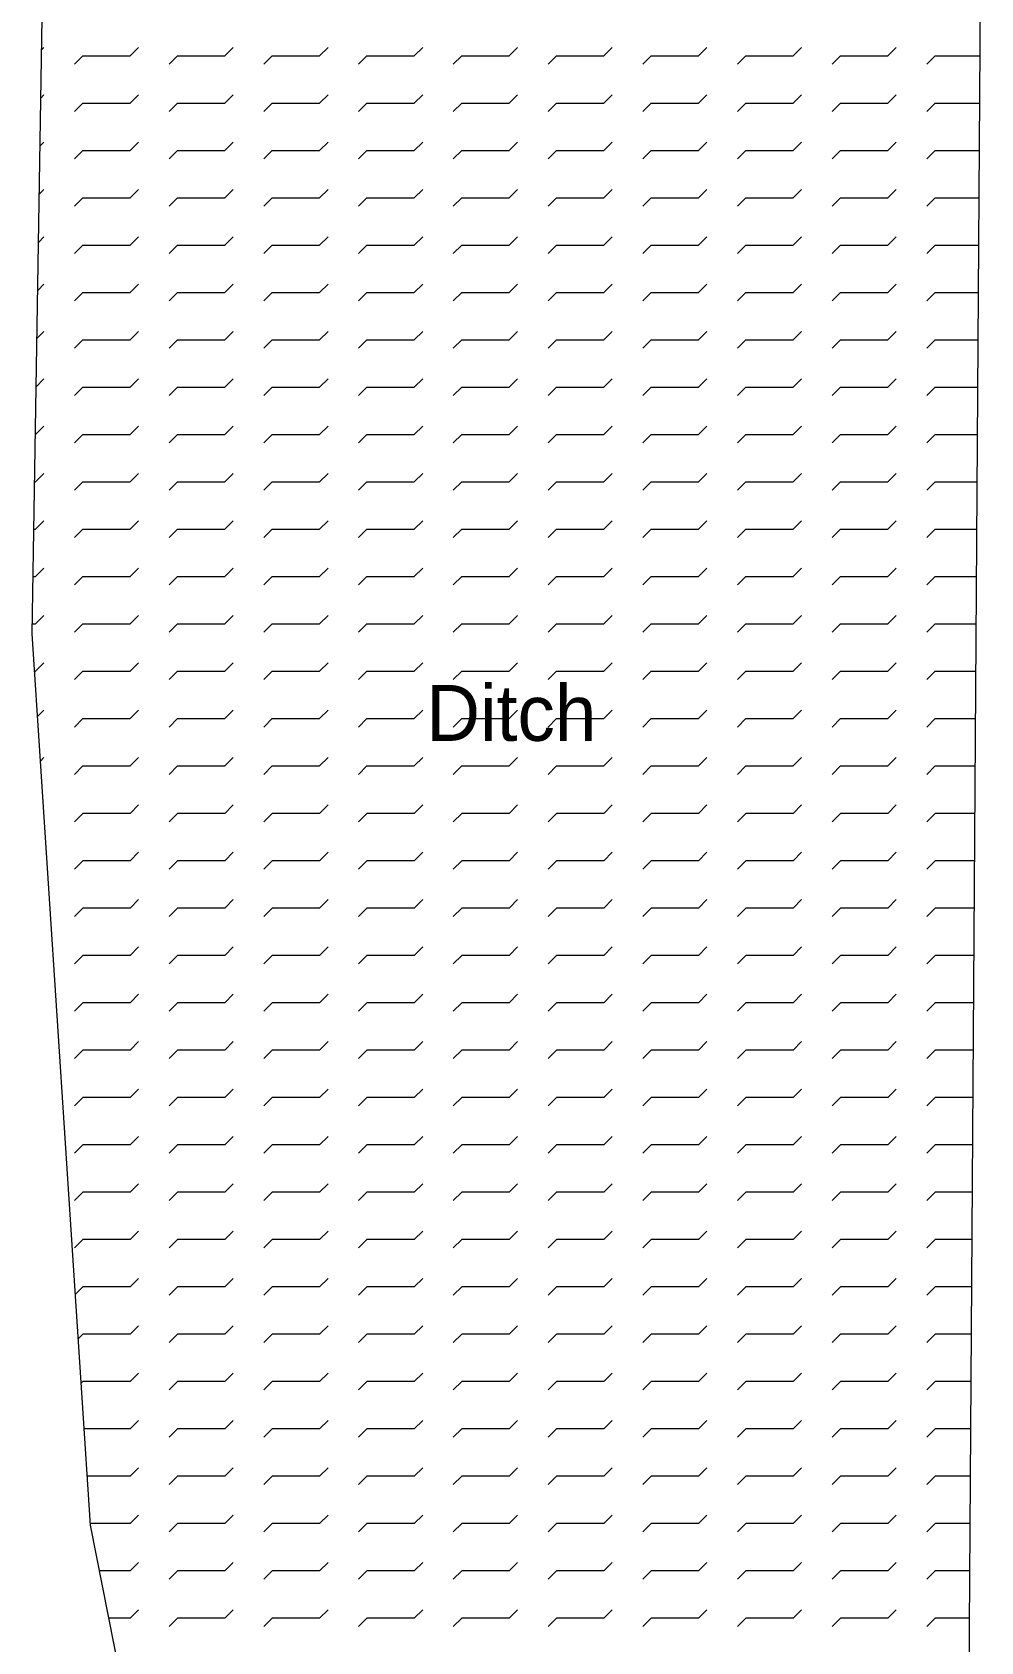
# Model space of a CAD drawing. Header units: millimetres. Extents: x 234136 to 237571, y 2625383 to 2628766.
# Drawn here: x 237041.6 to 237067.04, y 2628625.04 to 2628668.22 of the extents above; entities that cross this region are included whole.
import ezdxf

# ---------------------------------------------------------------- set-up
doc = ezdxf.new("R2010")
doc.units = ezdxf.units.MM
doc.layers.add('Pond', color=140, linetype='Continuous', lineweight=13)

msp = doc.modelspace()

# ---------------------------------------------------------------- linework, layer by layer
at = {"layer": 'Pond'}
for p, q in [((237041.6, 2628652.084), (237042.34, 2628698.481)), ((237067.045, 2628672.227), (237066.72, 2628623.917)), ((237041.85, 2628667.746), (237041.915, 2628667.811)), ((237042.736, 2628667.362), (237042.96, 2628667.586)), ((237042.96, 2628667.59), (237044.23, 2628667.59)), ((237044.23, 2628667.586), (237044.455, 2628667.811)), ((237045.276, 2628667.362), (237045.5, 2628667.586)), ((237045.5, 2628667.59), (237046.77, 2628667.59)), ((237046.77, 2628667.586), (237046.995, 2628667.811)), ((237047.816, 2628667.362), (237048.04, 2628667.586)), ((237048.04, 2628667.59), (237049.31, 2628667.59)), ((237049.31, 2628667.586), (237049.535, 2628667.811)), ((237050.356, 2628667.362), (237050.58, 2628667.586)), ((237050.58, 2628667.59), (237051.85, 2628667.59)), ((237051.85, 2628667.586), (237052.075, 2628667.811)), ((237052.896, 2628667.362), (237053.12, 2628667.586)), ((237053.12, 2628667.59), (237054.39, 2628667.59)), ((237054.39, 2628667.586), (237054.615, 2628667.811)), ((237055.436, 2628667.362), (237055.66, 2628667.586)), ((237055.66, 2628667.59), (237056.93, 2628667.59)), ((237056.93, 2628667.586), (237057.155, 2628667.811)), ((237057.976, 2628667.362), (237058.2, 2628667.586)), ((237058.2, 2628667.59), (237059.47, 2628667.59)), ((237059.47, 2628667.586), (237059.695, 2628667.811)), ((237060.516, 2628667.362), (237060.74, 2628667.586)), ((237060.74, 2628667.59), (237062.01, 2628667.59)), ((237062.01, 2628667.586), (237062.235, 2628667.811)), ((237063.056, 2628667.362), (237063.28, 2628667.586)), ((237063.28, 2628667.59), (237064.55, 2628667.59)), ((237064.55, 2628667.586), (237064.775, 2628667.811)), ((237065.596, 2628667.362), (237065.82, 2628667.586)), ((237065.82, 2628667.59), (237067.014, 2628667.59)), ((237041.829, 2628666.455), (237041.915, 2628666.541)), ((237042.736, 2628666.092), (237042.96, 2628666.316)), ((237042.96, 2628666.32), (237044.23, 2628666.32)), ((237044.23, 2628666.316), (237044.455, 2628666.541)), ((237045.276, 2628666.092), (237045.5, 2628666.316)), ((237045.5, 2628666.32), (237046.77, 2628666.32)), ((237046.77, 2628666.316), (237046.995, 2628666.541)), ((237047.816, 2628666.092), (237048.04, 2628666.316)), ((237048.04, 2628666.32), (237049.31, 2628666.32)), ((237049.31, 2628666.316), (237049.535, 2628666.541)), ((237050.356, 2628666.092), (237050.58, 2628666.316)), ((237050.58, 2628666.32), (237051.85, 2628666.32)), ((237051.85, 2628666.316), (237052.075, 2628666.541)), ((237052.896, 2628666.092), (237053.12, 2628666.316)), ((237053.12, 2628666.32), (237054.39, 2628666.32)), ((237054.39, 2628666.316), (237054.615, 2628666.541)), ((237055.436, 2628666.092), (237055.66, 2628666.316)), ((237055.66, 2628666.32), (237056.93, 2628666.32)), ((237056.93, 2628666.316), (237057.155, 2628666.541)), ((237057.976, 2628666.092), (237058.2, 2628666.316)), ((237058.2, 2628666.32), (237059.47, 2628666.32)), ((237059.47, 2628666.316), (237059.695, 2628666.541)), ((237060.516, 2628666.092), (237060.74, 2628666.316)), ((237060.74, 2628666.32), (237062.01, 2628666.32)), ((237062.01, 2628666.316), (237062.235, 2628666.541)), ((237063.056, 2628666.092), (237063.28, 2628666.316)), ((237063.28, 2628666.32), (237064.55, 2628666.32)), ((237064.55, 2628666.316), (237064.775, 2628666.541)), ((237065.596, 2628666.092), (237065.82, 2628666.316)), ((237065.82, 2628666.32), (237067.005, 2628666.32)), ((237041.808, 2628665.164), (237041.915, 2628665.271)), ((237042.736, 2628664.822), (237042.96, 2628665.046)), ((237042.96, 2628665.05), (237044.23, 2628665.05)), ((237044.23, 2628665.046), (237044.455, 2628665.271)), ((237045.276, 2628664.822), (237045.5, 2628665.046)), ((237045.5, 2628665.05), (237046.77, 2628665.05)), ((237046.77, 2628665.046), (237046.995, 2628665.271)), ((237047.816, 2628664.822), (237048.04, 2628665.046)), ((237048.04, 2628665.05), (237049.31, 2628665.05)), ((237049.31, 2628665.046), (237049.535, 2628665.271)), ((237050.356, 2628664.822), (237050.58, 2628665.046)), ((237050.58, 2628665.05), (237051.85, 2628665.05)), ((237051.85, 2628665.046), (237052.075, 2628665.271)), ((237052.896, 2628664.822), (237053.12, 2628665.046)), ((237053.12, 2628665.05), (237054.39, 2628665.05)), ((237054.39, 2628665.046), (237054.615, 2628665.271)), ((237055.436, 2628664.822), (237055.66, 2628665.046)), ((237055.66, 2628665.05), (237056.93, 2628665.05)), ((237056.93, 2628665.046), (237057.155, 2628665.271)), ((237057.976, 2628664.822), (237058.2, 2628665.046)), ((237058.2, 2628665.05), (237059.47, 2628665.05)), ((237059.47, 2628665.046), (237059.695, 2628665.271)), ((237060.516, 2628664.822), (237060.74, 2628665.046)), ((237060.74, 2628665.05), (237062.01, 2628665.05)), ((237062.01, 2628665.046), (237062.235, 2628665.271)), ((237063.056, 2628664.822), (237063.28, 2628665.046)), ((237063.28, 2628665.05), (237064.55, 2628665.05)), ((237064.55, 2628665.046), (237064.775, 2628665.271)), ((237065.596, 2628664.822), (237065.82, 2628665.046)), ((237065.82, 2628665.05), (237066.997, 2628665.05)), ((237041.788, 2628663.874), (237041.915, 2628664.001)), ((237042.736, 2628663.552), (237042.96, 2628663.776)), ((237042.96, 2628663.78), (237044.23, 2628663.78)), ((237044.23, 2628663.776), (237044.455, 2628664.001)), ((237045.276, 2628663.552), (237045.5, 2628663.776)), ((237045.5, 2628663.78), (237046.77, 2628663.78)), ((237046.77, 2628663.776), (237046.995, 2628664.001)), ((237047.816, 2628663.552), (237048.04, 2628663.776)), ((237048.04, 2628663.78), (237049.31, 2628663.78)), ((237049.31, 2628663.776), (237049.535, 2628664.001)), ((237050.356, 2628663.552), (237050.58, 2628663.776)), ((237050.58, 2628663.78), (237051.85, 2628663.78)), ((237051.85, 2628663.776), (237052.075, 2628664.001)), ((237052.896, 2628663.552), (237053.12, 2628663.776)), ((237053.12, 2628663.78), (237054.39, 2628663.78)), ((237054.39, 2628663.776), (237054.615, 2628664.001)), ((237055.436, 2628663.552), (237055.66, 2628663.776)), ((237055.66, 2628663.78), (237056.93, 2628663.78)), ((237056.93, 2628663.776), (237057.155, 2628664.001)), ((237057.976, 2628663.552), (237058.2, 2628663.776)), ((237058.2, 2628663.78), (237059.47, 2628663.78)), ((237059.47, 2628663.776), (237059.695, 2628664.001)), ((237060.516, 2628663.552), (237060.74, 2628663.776)), ((237060.74, 2628663.78), (237062.01, 2628663.78)), ((237062.01, 2628663.776), (237062.235, 2628664.001)), ((237063.056, 2628663.552), (237063.28, 2628663.776)), ((237063.28, 2628663.78), (237064.55, 2628663.78)), ((237064.55, 2628663.776), (237064.775, 2628664.001)), ((237065.596, 2628663.552), (237065.82, 2628663.776)), ((237065.82, 2628663.78), (237066.988, 2628663.78)), ((237041.767, 2628662.583), (237041.915, 2628662.731)), ((237042.736, 2628662.282), (237042.96, 2628662.506)), ((237042.96, 2628662.51), (237044.23, 2628662.51)), ((237044.23, 2628662.506), (237044.455, 2628662.731)), ((237045.276, 2628662.282), (237045.5, 2628662.506)), ((237045.5, 2628662.51), (237046.77, 2628662.51)), ((237046.77, 2628662.506), (237046.995, 2628662.731)), ((237047.816, 2628662.282), (237048.04, 2628662.506)), ((237048.04, 2628662.51), (237049.31, 2628662.51)), ((237049.31, 2628662.506), (237049.535, 2628662.731)), ((237050.356, 2628662.282), (237050.58, 2628662.506)), ((237050.58, 2628662.51), (237051.85, 2628662.51)), ((237051.85, 2628662.506), (237052.075, 2628662.731)), ((237052.896, 2628662.282), (237053.12, 2628662.506)), ((237053.12, 2628662.51), (237054.39, 2628662.51)), ((237054.39, 2628662.506), (237054.615, 2628662.731)), ((237055.436, 2628662.282), (237055.66, 2628662.506)), ((237055.66, 2628662.51), (237056.93, 2628662.51)), ((237056.93, 2628662.506), (237057.155, 2628662.731)), ((237057.976, 2628662.282), (237058.2, 2628662.506)), ((237058.2, 2628662.51), (237059.47, 2628662.51)), ((237059.47, 2628662.506), (237059.695, 2628662.731)), ((237060.516, 2628662.282), (237060.74, 2628662.506)), ((237060.74, 2628662.51), (237062.01, 2628662.51)), ((237062.01, 2628662.506), (237062.235, 2628662.731)), ((237063.056, 2628662.282), (237063.28, 2628662.506)), ((237063.28, 2628662.51), (237064.55, 2628662.51)), ((237064.55, 2628662.506), (237064.775, 2628662.731)), ((237065.596, 2628662.282), (237065.82, 2628662.506)), ((237065.82, 2628662.51), (237066.98, 2628662.51)), ((237041.747, 2628661.293), (237041.915, 2628661.461)), ((237042.736, 2628661.012), (237042.96, 2628661.236)), ((237042.96, 2628661.24), (237044.23, 2628661.24)), ((237044.23, 2628661.236), (237044.455, 2628661.461)), ((237045.276, 2628661.012), (237045.5, 2628661.236)), ((237045.5, 2628661.24), (237046.77, 2628661.24)), ((237046.77, 2628661.236), (237046.995, 2628661.461)), ((237047.816, 2628661.012), (237048.04, 2628661.236)), ((237048.04, 2628661.24), (237049.31, 2628661.24)), ((237049.31, 2628661.236), (237049.535, 2628661.461)), ((237050.356, 2628661.012), (237050.58, 2628661.236)), ((237050.58, 2628661.24), (237051.85, 2628661.24)), ((237051.85, 2628661.236), (237052.075, 2628661.461)), ((237052.896, 2628661.012), (237053.12, 2628661.236)), ((237053.12, 2628661.24), (237054.39, 2628661.24)), ((237054.39, 2628661.236), (237054.615, 2628661.461)), ((237055.436, 2628661.012), (237055.66, 2628661.236)), ((237055.66, 2628661.24), (237056.93, 2628661.24)), ((237056.93, 2628661.236), (237057.155, 2628661.461)), ((237057.976, 2628661.012), (237058.2, 2628661.236)), ((237058.2, 2628661.24), (237059.47, 2628661.24)), ((237059.47, 2628661.236), (237059.695, 2628661.461)), ((237060.516, 2628661.012), (237060.74, 2628661.236)), ((237060.74, 2628661.24), (237062.01, 2628661.24)), ((237062.01, 2628661.236), (237062.235, 2628661.461)), ((237063.056, 2628661.012), (237063.28, 2628661.236)), ((237063.28, 2628661.24), (237064.55, 2628661.24)), ((237064.55, 2628661.236), (237064.775, 2628661.461)), ((237065.596, 2628661.012), (237065.82, 2628661.236)), ((237065.82, 2628661.24), (237066.971, 2628661.24)), ((237041.726, 2628660.002), (237041.915, 2628660.191)), ((237042.736, 2628659.742), (237042.96, 2628659.966)), ((237042.96, 2628659.97), (237044.23, 2628659.97)), ((237044.23, 2628659.966), (237044.455, 2628660.191)), ((237045.276, 2628659.742), (237045.5, 2628659.966)), ((237045.5, 2628659.97), (237046.77, 2628659.97)), ((237046.77, 2628659.966), (237046.995, 2628660.191)), ((237047.816, 2628659.742), (237048.04, 2628659.966)), ((237048.04, 2628659.97), (237049.31, 2628659.97)), ((237049.31, 2628659.966), (237049.535, 2628660.191)), ((237050.356, 2628659.742), (237050.58, 2628659.966)), ((237050.58, 2628659.97), (237051.85, 2628659.97)), ((237051.85, 2628659.966), (237052.075, 2628660.191)), ((237052.896, 2628659.742), (237053.12, 2628659.966)), ((237053.12, 2628659.97), (237054.39, 2628659.97)), ((237054.39, 2628659.966), (237054.615, 2628660.191)), ((237055.436, 2628659.742), (237055.66, 2628659.966)), ((237055.66, 2628659.97), (237056.93, 2628659.97)), ((237056.93, 2628659.966), (237057.155, 2628660.191)), ((237057.976, 2628659.742), (237058.2, 2628659.966)), ((237058.2, 2628659.97), (237059.47, 2628659.97)), ((237059.47, 2628659.966), (237059.695, 2628660.191)), ((237060.516, 2628659.742), (237060.74, 2628659.966)), ((237060.74, 2628659.97), (237062.01, 2628659.97)), ((237062.01, 2628659.966), (237062.235, 2628660.191)), ((237063.056, 2628659.742), (237063.28, 2628659.966)), ((237063.28, 2628659.97), (237064.55, 2628659.97)), ((237064.55, 2628659.966), (237064.775, 2628660.191)), ((237065.596, 2628659.742), (237065.82, 2628659.966)), ((237065.82, 2628659.97), (237066.963, 2628659.97)), ((237041.706, 2628658.712), (237041.915, 2628658.921)), ((237042.736, 2628658.472), (237042.96, 2628658.696)), ((237042.96, 2628658.7), (237044.23, 2628658.7)), ((237044.23, 2628658.696), (237044.455, 2628658.921)), ((237045.276, 2628658.472), (237045.5, 2628658.696)), ((237045.5, 2628658.7), (237046.77, 2628658.7)), ((237046.77, 2628658.696), (237046.995, 2628658.921)), ((237047.816, 2628658.472), (237048.04, 2628658.696)), ((237048.04, 2628658.7), (237049.31, 2628658.7)), ((237049.31, 2628658.696), (237049.535, 2628658.921)), ((237050.356, 2628658.472), (237050.58, 2628658.696)), ((237050.58, 2628658.7), (237051.85, 2628658.7)), ((237051.85, 2628658.696), (237052.075, 2628658.921)), ((237052.896, 2628658.472), (237053.12, 2628658.696)), ((237053.12, 2628658.7), (237054.39, 2628658.7)), ((237054.39, 2628658.696), (237054.615, 2628658.921)), ((237055.436, 2628658.472), (237055.66, 2628658.696)), ((237055.66, 2628658.7), (237056.93, 2628658.7)), ((237056.93, 2628658.696), (237057.155, 2628658.921)), ((237057.976, 2628658.472), (237058.2, 2628658.696)), ((237058.2, 2628658.7), (237059.47, 2628658.7)), ((237059.47, 2628658.696), (237059.695, 2628658.921)), ((237060.516, 2628658.472), (237060.74, 2628658.696)), ((237060.74, 2628658.7), (237062.01, 2628658.7)), ((237062.01, 2628658.696), (237062.235, 2628658.921)), ((237063.056, 2628658.472), (237063.28, 2628658.696)), ((237063.28, 2628658.7), (237064.55, 2628658.7)), ((237064.55, 2628658.696), (237064.775, 2628658.921)), ((237065.596, 2628658.472), (237065.82, 2628658.696)), ((237065.82, 2628658.7), (237066.954, 2628658.7)), ((237041.69, 2628657.426), (237041.915, 2628657.651)), ((237044.23, 2628657.426), (237044.455, 2628657.651)), ((237046.77, 2628657.426), (237046.995, 2628657.651)), ((237049.31, 2628657.426), (237049.535, 2628657.651)), ((237051.85, 2628657.426), (237052.075, 2628657.651)), ((237054.39, 2628657.426), (237054.615, 2628657.651)), ((237056.93, 2628657.426), (237057.155, 2628657.651)), ((237059.47, 2628657.426), (237059.695, 2628657.651)), ((237062.01, 2628657.426), (237062.235, 2628657.651)), ((237064.55, 2628657.426), (237064.775, 2628657.651)), ((237041.685, 2628657.43), (237041.69, 2628657.43)), ((237042.736, 2628657.202), (237042.96, 2628657.426)), ((237042.96, 2628657.43), (237044.23, 2628657.43)), ((237045.276, 2628657.202), (237045.5, 2628657.426)), ((237045.5, 2628657.43), (237046.77, 2628657.43)), ((237047.816, 2628657.202), (237048.04, 2628657.426)), ((237048.04, 2628657.43), (237049.31, 2628657.43)), ((237050.356, 2628657.202), (237050.58, 2628657.426)), ((237050.58, 2628657.43), (237051.85, 2628657.43)), ((237052.896, 2628657.202), (237053.12, 2628657.426)), ((237053.12, 2628657.43), (237054.39, 2628657.43)), ((237055.436, 2628657.202), (237055.66, 2628657.426)), ((237055.66, 2628657.43), (237056.93, 2628657.43)), ((237057.976, 2628657.202), (237058.2, 2628657.426)), ((237058.2, 2628657.43), (237059.47, 2628657.43)), ((237060.516, 2628657.202), (237060.74, 2628657.426)), ((237060.74, 2628657.43), (237062.01, 2628657.43)), ((237063.056, 2628657.202), (237063.28, 2628657.426)), ((237063.28, 2628657.43), (237064.55, 2628657.43)), ((237065.596, 2628657.202), (237065.82, 2628657.426)), ((237065.82, 2628657.43), (237066.945, 2628657.43)), ((237041.69, 2628656.156), (237041.915, 2628656.381)), ((237044.23, 2628656.156), (237044.455, 2628656.381)), ((237046.77, 2628656.156), (237046.995, 2628656.381)), ((237049.31, 2628656.156), (237049.535, 2628656.381)), ((237051.85, 2628656.156), (237052.075, 2628656.381)), ((237054.39, 2628656.156), (237054.615, 2628656.381)), ((237056.93, 2628656.156), (237057.155, 2628656.381)), ((237059.47, 2628656.156), (237059.695, 2628656.381)), ((237062.01, 2628656.156), (237062.235, 2628656.381)), ((237064.55, 2628656.156), (237064.775, 2628656.381)), ((237041.665, 2628656.16), (237041.69, 2628656.16)), ((237042.736, 2628655.932), (237042.96, 2628656.156)), ((237042.96, 2628656.16), (237044.23, 2628656.16)), ((237045.276, 2628655.932), (237045.5, 2628656.156)), ((237045.5, 2628656.16), (237046.77, 2628656.16)), ((237047.816, 2628655.932), (237048.04, 2628656.156)), ((237048.04, 2628656.16), (237049.31, 2628656.16)), ((237050.356, 2628655.932), (237050.58, 2628656.156)), ((237050.58, 2628656.16), (237051.85, 2628656.16)), ((237052.896, 2628655.932), (237053.12, 2628656.156)), ((237053.12, 2628656.16), (237054.39, 2628656.16)), ((237055.436, 2628655.932), (237055.66, 2628656.156)), ((237055.66, 2628656.16), (237056.93, 2628656.16)), ((237057.976, 2628655.932), (237058.2, 2628656.156)), ((237058.2, 2628656.16), (237059.47, 2628656.16)), ((237060.516, 2628655.932), (237060.74, 2628656.156)), ((237060.74, 2628656.16), (237062.01, 2628656.16)), ((237063.056, 2628655.932), (237063.28, 2628656.156)), ((237063.28, 2628656.16), (237064.55, 2628656.16)), ((237065.596, 2628655.932), (237065.82, 2628656.156)), ((237065.82, 2628656.16), (237066.937, 2628656.16)), ((237041.69, 2628654.886), (237041.915, 2628655.111)), ((237044.23, 2628654.886), (237044.455, 2628655.111)), ((237046.77, 2628654.886), (237046.995, 2628655.111)), ((237049.31, 2628654.886), (237049.535, 2628655.111)), ((237051.85, 2628654.886), (237052.075, 2628655.111)), ((237054.39, 2628654.886), (237054.615, 2628655.111)), ((237056.93, 2628654.886), (237057.155, 2628655.111)), ((237059.47, 2628654.886), (237059.695, 2628655.111)), ((237062.01, 2628654.886), (237062.235, 2628655.111)), ((237064.55, 2628654.886), (237064.775, 2628655.111)), ((237041.645, 2628654.89), (237041.69, 2628654.89)), ((237042.736, 2628654.662), (237042.96, 2628654.886)), ((237042.96, 2628654.89), (237044.23, 2628654.89)), ((237045.276, 2628654.662), (237045.5, 2628654.886)), ((237045.5, 2628654.89), (237046.77, 2628654.89)), ((237047.816, 2628654.662), (237048.04, 2628654.886)), ((237048.04, 2628654.89), (237049.31, 2628654.89)), ((237050.356, 2628654.662), (237050.58, 2628654.886)), ((237050.58, 2628654.89), (237051.85, 2628654.89)), ((237052.896, 2628654.662), (237053.12, 2628654.886)), ((237053.12, 2628654.89), (237054.39, 2628654.89)), ((237055.436, 2628654.662), (237055.66, 2628654.886)), ((237055.66, 2628654.89), (237056.93, 2628654.89)), ((237057.976, 2628654.662), (237058.2, 2628654.886)), ((237058.2, 2628654.89), (237059.47, 2628654.89)), ((237060.516, 2628654.662), (237060.74, 2628654.886)), ((237060.74, 2628654.89), (237062.01, 2628654.89)), ((237063.056, 2628654.662), (237063.28, 2628654.886)), ((237063.28, 2628654.89), (237064.55, 2628654.89)), ((237065.596, 2628654.662), (237065.82, 2628654.886)), ((237065.82, 2628654.89), (237066.928, 2628654.89)), ((237041.69, 2628653.616), (237041.915, 2628653.841)), ((237044.23, 2628653.616), (237044.455, 2628653.841)), ((237046.77, 2628653.616), (237046.995, 2628653.841)), ((237049.31, 2628653.616), (237049.535, 2628653.841)), ((237051.85, 2628653.616), (237052.075, 2628653.841)), ((237054.39, 2628653.616), (237054.615, 2628653.841)), ((237056.93, 2628653.616), (237057.155, 2628653.841)), ((237059.47, 2628653.616), (237059.695, 2628653.841)), ((237062.01, 2628653.616), (237062.235, 2628653.841)), ((237064.55, 2628653.616), (237064.775, 2628653.841)), ((237041.624, 2628653.62), (237041.69, 2628653.62)), ((237042.736, 2628653.392), (237042.96, 2628653.616)), ((237042.96, 2628653.62), (237044.23, 2628653.62)), ((237045.276, 2628653.392), (237045.5, 2628653.616)), ((237045.5, 2628653.62), (237046.77, 2628653.62)), ((237047.816, 2628653.392), (237048.04, 2628653.616)), ((237048.04, 2628653.62), (237049.31, 2628653.62)), ((237050.356, 2628653.392), (237050.58, 2628653.616)), ((237050.58, 2628653.62), (237051.85, 2628653.62)), ((237052.896, 2628653.392), (237053.12, 2628653.616)), ((237053.12, 2628653.62), (237054.39, 2628653.62)), ((237055.436, 2628653.392), (237055.66, 2628653.616)), ((237055.66, 2628653.62), (237056.93, 2628653.62)), ((237057.976, 2628653.392), (237058.2, 2628653.616)), ((237058.2, 2628653.62), (237059.47, 2628653.62)), ((237060.516, 2628653.392), (237060.74, 2628653.616)), ((237060.74, 2628653.62), (237062.01, 2628653.62)), ((237063.056, 2628653.392), (237063.28, 2628653.616)), ((237063.28, 2628653.62), (237064.55, 2628653.62)), ((237065.596, 2628653.392), (237065.82, 2628653.616)), ((237065.82, 2628653.62), (237066.92, 2628653.62)), ((237041.69, 2628652.346), (237041.915, 2628652.571)), ((237044.23, 2628652.346), (237044.455, 2628652.571)), ((237046.77, 2628652.346), (237046.995, 2628652.571)), ((237049.31, 2628652.346), (237049.535, 2628652.571)), ((237051.85, 2628652.346), (237052.075, 2628652.571)), ((237054.39, 2628652.346), (237054.615, 2628652.571)), ((237056.93, 2628652.346), (237057.155, 2628652.571)), ((237059.47, 2628652.346), (237059.695, 2628652.571)), ((237062.01, 2628652.346), (237062.235, 2628652.571)), ((237064.55, 2628652.346), (237064.775, 2628652.571)), ((237043.163, 2628628.174), (237041.6, 2628652.084)), ((237041.604, 2628652.35), (237041.69, 2628652.35)), ((237042.736, 2628652.122), (237042.96, 2628652.346)), ((237042.96, 2628652.35), (237044.23, 2628652.35)), ((237045.276, 2628652.122), (237045.5, 2628652.346)), ((237045.5, 2628652.35), (237046.77, 2628652.35)), ((237047.816, 2628652.122), (237048.04, 2628652.346)), ((237048.04, 2628652.35), (237049.31, 2628652.35)), ((237050.356, 2628652.122), (237050.58, 2628652.346)), ((237050.58, 2628652.35), (237051.85, 2628652.35)), ((237052.896, 2628652.122), (237053.12, 2628652.346)), ((237053.12, 2628652.35), (237054.39, 2628652.35)), ((237055.436, 2628652.122), (237055.66, 2628652.346)), ((237055.66, 2628652.35), (237056.93, 2628652.35)), ((237057.976, 2628652.122), (237058.2, 2628652.346)), ((237058.2, 2628652.35), (237059.47, 2628652.35)), ((237060.516, 2628652.122), (237060.74, 2628652.346)), ((237060.74, 2628652.35), (237062.01, 2628652.35)), ((237063.056, 2628652.122), (237063.28, 2628652.346)), ((237063.28, 2628652.35), (237064.55, 2628652.35)), ((237065.596, 2628652.122), (237065.82, 2628652.346)), ((237065.82, 2628652.35), (237066.911, 2628652.35)), ((237041.69, 2628651.076), (237041.915, 2628651.301)), ((237044.23, 2628651.076), (237044.455, 2628651.301)), ((237046.77, 2628651.076), (237046.995, 2628651.301)), ((237049.31, 2628651.076), (237049.535, 2628651.301)), ((237051.85, 2628651.076), (237052.075, 2628651.301)), ((237054.39, 2628651.076), (237054.615, 2628651.301)), ((237056.93, 2628651.076), (237057.155, 2628651.301)), ((237059.47, 2628651.076), (237059.695, 2628651.301)), ((237062.01, 2628651.076), (237062.235, 2628651.301)), ((237064.55, 2628651.076), (237064.775, 2628651.301)), ((237041.665, 2628651.08), (237041.69, 2628651.08)), ((237042.736, 2628650.852), (237042.96, 2628651.076)), ((237042.96, 2628651.08), (237044.23, 2628651.08)), ((237045.276, 2628650.852), (237045.5, 2628651.076)), ((237045.5, 2628651.08), (237046.77, 2628651.08)), ((237047.816, 2628650.852), (237048.04, 2628651.076)), ((237048.04, 2628651.08), (237049.31, 2628651.08)), ((237050.356, 2628650.852), (237050.58, 2628651.076)), ((237050.58, 2628651.08), (237051.85, 2628651.08)), ((237052.896, 2628650.852), (237053.12, 2628651.076)), ((237053.12, 2628651.08), (237054.39, 2628651.08)), ((237055.436, 2628650.852), (237055.66, 2628651.076)), ((237055.66, 2628651.08), (237056.93, 2628651.08)), ((237057.976, 2628650.852), (237058.2, 2628651.076)), ((237058.2, 2628651.08), (237059.47, 2628651.08)), ((237060.516, 2628650.852), (237060.74, 2628651.076)), ((237060.74, 2628651.08), (237062.01, 2628651.08)), ((237063.056, 2628650.852), (237063.28, 2628651.076)), ((237063.28, 2628651.08), (237064.55, 2628651.08)), ((237065.596, 2628650.852), (237065.82, 2628651.076)), ((237065.82, 2628651.08), (237066.903, 2628651.08)), ((237041.745, 2628649.861), (237041.915, 2628650.031)), ((237044.23, 2628649.806), (237044.455, 2628650.031)), ((237046.77, 2628649.806), (237046.995, 2628650.031)), ((237049.31, 2628649.806), (237049.535, 2628650.031)), ((237051.85, 2628649.806), (237052.075, 2628650.031)), ((237054.39, 2628649.806), (237054.615, 2628650.031)), ((237056.93, 2628649.806), (237057.155, 2628650.031)), ((237059.47, 2628649.806), (237059.695, 2628650.031)), ((237062.01, 2628649.806), (237062.235, 2628650.031)), ((237064.55, 2628649.806), (237064.775, 2628650.031)), ((237042.736, 2628649.582), (237042.96, 2628649.806)), ((237042.96, 2628649.81), (237044.23, 2628649.81)), ((237045.276, 2628649.582), (237045.5, 2628649.806)), ((237045.5, 2628649.81), (237046.77, 2628649.81)), ((237047.816, 2628649.582), (237048.04, 2628649.806)), ((237048.04, 2628649.81), (237049.31, 2628649.81)), ((237050.356, 2628649.582), (237050.58, 2628649.806)), ((237050.58, 2628649.81), (237051.85, 2628649.81)), ((237052.896, 2628649.582), (237053.12, 2628649.806)), ((237053.12, 2628649.81), (237054.39, 2628649.81)), ((237055.436, 2628649.582), (237055.66, 2628649.806)), ((237055.66, 2628649.81), (237056.93, 2628649.81)), ((237057.976, 2628649.582), (237058.2, 2628649.806)), ((237058.2, 2628649.81), (237059.47, 2628649.81)), ((237060.516, 2628649.582), (237060.74, 2628649.806)), ((237060.74, 2628649.81), (237062.01, 2628649.81)), ((237063.056, 2628649.582), (237063.28, 2628649.806)), ((237063.28, 2628649.81), (237064.55, 2628649.81)), ((237065.596, 2628649.582), (237065.82, 2628649.806)), ((237065.82, 2628649.81), (237066.894, 2628649.81)), ((237041.823, 2628648.669), (237041.915, 2628648.761)), ((237044.23, 2628648.536), (237044.455, 2628648.761)), ((237046.77, 2628648.536), (237046.995, 2628648.761)), ((237049.31, 2628648.536), (237049.535, 2628648.761)), ((237051.85, 2628648.536), (237052.075, 2628648.761)), ((237054.39, 2628648.536), (237054.615, 2628648.761)), ((237056.93, 2628648.536), (237057.155, 2628648.761)), ((237059.47, 2628648.536), (237059.695, 2628648.761)), ((237062.01, 2628648.536), (237062.235, 2628648.761)), ((237064.55, 2628648.536), (237064.775, 2628648.761)), ((237042.736, 2628648.312), (237042.96, 2628648.536)), ((237042.96, 2628648.54), (237044.23, 2628648.54)), ((237045.276, 2628648.312), (237045.5, 2628648.536)), ((237045.5, 2628648.54), (237046.77, 2628648.54)), ((237047.816, 2628648.312), (237048.04, 2628648.536)), ((237048.04, 2628648.54), (237049.31, 2628648.54)), ((237050.356, 2628648.312), (237050.58, 2628648.536)), ((237050.58, 2628648.54), (237051.85, 2628648.54)), ((237052.896, 2628648.312), (237053.12, 2628648.536)), ((237053.12, 2628648.54), (237054.39, 2628648.54)), ((237055.436, 2628648.312), (237055.66, 2628648.536)), ((237055.66, 2628648.54), (237056.93, 2628648.54)), ((237057.976, 2628648.312), (237058.2, 2628648.536)), ((237058.2, 2628648.54), (237059.47, 2628648.54)), ((237060.516, 2628648.312), (237060.74, 2628648.536)), ((237060.74, 2628648.54), (237062.01, 2628648.54)), ((237063.056, 2628648.312), (237063.28, 2628648.536)), ((237063.28, 2628648.54), (237064.55, 2628648.54)), ((237065.596, 2628648.312), (237065.82, 2628648.536)), ((237065.82, 2628648.54), (237066.886, 2628648.54)), ((237041.901, 2628647.477), (237041.915, 2628647.491)), ((237042.736, 2628647.042), (237042.96, 2628647.266)), ((237042.96, 2628647.27), (237044.23, 2628647.27)), ((237044.23, 2628647.266), (237044.455, 2628647.491)), ((237045.276, 2628647.042), (237045.5, 2628647.266)), ((237045.5, 2628647.27), (237046.77, 2628647.27)), ((237046.77, 2628647.266), (237046.995, 2628647.491)), ((237047.816, 2628647.042), (237048.04, 2628647.266)), ((237048.04, 2628647.27), (237049.31, 2628647.27)), ((237049.31, 2628647.266), (237049.535, 2628647.491)), ((237050.356, 2628647.042), (237050.58, 2628647.266)), ((237050.58, 2628647.27), (237051.85, 2628647.27)), ((237051.85, 2628647.266), (237052.075, 2628647.491)), ((237052.896, 2628647.042), (237053.12, 2628647.266)), ((237053.12, 2628647.27), (237054.39, 2628647.27)), ((237054.39, 2628647.266), (237054.615, 2628647.491)), ((237055.436, 2628647.042), (237055.66, 2628647.266)), ((237055.66, 2628647.27), (237056.93, 2628647.27)), ((237056.93, 2628647.266), (237057.155, 2628647.491)), ((237057.976, 2628647.042), (237058.2, 2628647.266)), ((237058.2, 2628647.27), (237059.47, 2628647.27)), ((237059.47, 2628647.266), (237059.695, 2628647.491)), ((237060.516, 2628647.042), (237060.74, 2628647.266)), ((237060.74, 2628647.27), (237062.01, 2628647.27)), ((237062.01, 2628647.266), (237062.235, 2628647.491)), ((237063.056, 2628647.042), (237063.28, 2628647.266)), ((237063.28, 2628647.27), (237064.55, 2628647.27)), ((237064.55, 2628647.266), (237064.775, 2628647.491)), ((237065.596, 2628647.042), (237065.82, 2628647.266)), ((237065.82, 2628647.27), (237066.877, 2628647.27)), ((237042.736, 2628645.772), (237042.96, 2628645.996)), ((237042.96, 2628646), (237044.23, 2628646)), ((237044.23, 2628645.996), (237044.455, 2628646.221)), ((237045.276, 2628645.772), (237045.5, 2628645.996)), ((237045.5, 2628646), (237046.77, 2628646)), ((237046.77, 2628645.996), (237046.995, 2628646.221)), ((237047.816, 2628645.772), (237048.04, 2628645.996)), ((237048.04, 2628646), (237049.31, 2628646)), ((237049.31, 2628645.996), (237049.535, 2628646.221)), ((237050.356, 2628645.772), (237050.58, 2628645.996)), ((237050.58, 2628646), (237051.85, 2628646)), ((237051.85, 2628645.996), (237052.075, 2628646.221)), ((237052.896, 2628645.772), (237053.12, 2628645.996)), ((237053.12, 2628646), (237054.39, 2628646)), ((237054.39, 2628645.996), (237054.615, 2628646.221)), ((237055.436, 2628645.772), (237055.66, 2628645.996)), ((237055.66, 2628646), (237056.93, 2628646)), ((237056.93, 2628645.996), (237057.155, 2628646.221)), ((237057.976, 2628645.772), (237058.2, 2628645.996)), ((237058.2, 2628646), (237059.47, 2628646)), ((237059.47, 2628645.996), (237059.695, 2628646.221)), ((237060.516, 2628645.772), (237060.74, 2628645.996)), ((237060.74, 2628646), (237062.01, 2628646)), ((237062.01, 2628645.996), (237062.235, 2628646.221)), ((237063.056, 2628645.772), (237063.28, 2628645.996)), ((237063.28, 2628646), (237064.55, 2628646)), ((237064.55, 2628645.996), (237064.775, 2628646.221)), ((237065.596, 2628645.772), (237065.82, 2628645.996)), ((237065.82, 2628646), (237066.869, 2628646)), ((237042.736, 2628644.502), (237042.96, 2628644.726)), ((237042.96, 2628644.73), (237044.23, 2628644.73)), ((237044.23, 2628644.726), (237044.455, 2628644.951)), ((237045.276, 2628644.502), (237045.5, 2628644.726)), ((237045.5, 2628644.73), (237046.77, 2628644.73)), ((237046.77, 2628644.726), (237046.995, 2628644.951)), ((237047.816, 2628644.502), (237048.04, 2628644.726)), ((237048.04, 2628644.73), (237049.31, 2628644.73)), ((237049.31, 2628644.726), (237049.535, 2628644.951)), ((237050.356, 2628644.502), (237050.58, 2628644.726)), ((237050.58, 2628644.73), (237051.85, 2628644.73)), ((237051.85, 2628644.726), (237052.075, 2628644.951)), ((237052.896, 2628644.502), (237053.12, 2628644.726)), ((237053.12, 2628644.73), (237054.39, 2628644.73)), ((237054.39, 2628644.726), (237054.615, 2628644.951)), ((237055.436, 2628644.502), (237055.66, 2628644.726)), ((237055.66, 2628644.73), (237056.93, 2628644.73)), ((237056.93, 2628644.726), (237057.155, 2628644.951)), ((237057.976, 2628644.502), (237058.2, 2628644.726)), ((237058.2, 2628644.73), (237059.47, 2628644.73)), ((237059.47, 2628644.726), (237059.695, 2628644.951)), ((237060.516, 2628644.502), (237060.74, 2628644.726)), ((237060.74, 2628644.73), (237062.01, 2628644.73)), ((237062.01, 2628644.726), (237062.235, 2628644.951)), ((237063.056, 2628644.502), (237063.28, 2628644.726)), ((237063.28, 2628644.73), (237064.55, 2628644.73)), ((237064.55, 2628644.726), (237064.775, 2628644.951)), ((237065.596, 2628644.502), (237065.82, 2628644.726)), ((237065.82, 2628644.73), (237066.86, 2628644.73)), ((237042.736, 2628643.232), (237042.96, 2628643.456)), ((237042.96, 2628643.46), (237044.23, 2628643.46)), ((237044.23, 2628643.456), (237044.455, 2628643.681)), ((237045.276, 2628643.232), (237045.5, 2628643.456)), ((237045.5, 2628643.46), (237046.77, 2628643.46)), ((237046.77, 2628643.456), (237046.995, 2628643.681)), ((237047.816, 2628643.232), (237048.04, 2628643.456)), ((237048.04, 2628643.46), (237049.31, 2628643.46)), ((237049.31, 2628643.456), (237049.535, 2628643.681)), ((237050.356, 2628643.232), (237050.58, 2628643.456)), ((237050.58, 2628643.46), (237051.85, 2628643.46)), ((237051.85, 2628643.456), (237052.075, 2628643.681)), ((237052.896, 2628643.232), (237053.12, 2628643.456)), ((237053.12, 2628643.46), (237054.39, 2628643.46)), ((237054.39, 2628643.456), (237054.615, 2628643.681)), ((237055.436, 2628643.232), (237055.66, 2628643.456)), ((237055.66, 2628643.46), (237056.93, 2628643.46)), ((237056.93, 2628643.456), (237057.155, 2628643.681)), ((237057.976, 2628643.232), (237058.2, 2628643.456)), ((237058.2, 2628643.46), (237059.47, 2628643.46)), ((237059.47, 2628643.456), (237059.695, 2628643.681)), ((237060.516, 2628643.232), (237060.74, 2628643.456)), ((237060.74, 2628643.46), (237062.01, 2628643.46)), ((237062.01, 2628643.456), (237062.235, 2628643.681)), ((237063.056, 2628643.232), (237063.28, 2628643.456)), ((237063.28, 2628643.46), (237064.55, 2628643.46)), ((237064.55, 2628643.456), (237064.775, 2628643.681)), ((237065.596, 2628643.232), (237065.82, 2628643.456)), ((237065.82, 2628643.46), (237066.852, 2628643.46)), ((237042.736, 2628641.962), (237042.96, 2628642.186)), ((237042.96, 2628642.19), (237044.23, 2628642.19)), ((237044.23, 2628642.186), (237044.455, 2628642.411)), ((237045.276, 2628641.962), (237045.5, 2628642.186)), ((237045.5, 2628642.19), (237046.77, 2628642.19)), ((237046.77, 2628642.186), (237046.995, 2628642.411)), ((237047.816, 2628641.962), (237048.04, 2628642.186)), ((237048.04, 2628642.19), (237049.31, 2628642.19)), ((237049.31, 2628642.186), (237049.535, 2628642.411)), ((237050.356, 2628641.962), (237050.58, 2628642.186)), ((237050.58, 2628642.19), (237051.85, 2628642.19)), ((237051.85, 2628642.186), (237052.075, 2628642.411)), ((237052.896, 2628641.962), (237053.12, 2628642.186)), ((237053.12, 2628642.19), (237054.39, 2628642.19)), ((237054.39, 2628642.186), (237054.615, 2628642.411)), ((237055.436, 2628641.962), (237055.66, 2628642.186)), ((237055.66, 2628642.19), (237056.93, 2628642.19)), ((237056.93, 2628642.186), (237057.155, 2628642.411)), ((237057.976, 2628641.962), (237058.2, 2628642.186)), ((237058.2, 2628642.19), (237059.47, 2628642.19)), ((237059.47, 2628642.186), (237059.695, 2628642.411)), ((237060.516, 2628641.962), (237060.74, 2628642.186)), ((237060.74, 2628642.19), (237062.01, 2628642.19)), ((237062.01, 2628642.186), (237062.235, 2628642.411)), ((237063.056, 2628641.962), (237063.28, 2628642.186)), ((237063.28, 2628642.19), (237064.55, 2628642.19)), ((237064.55, 2628642.186), (237064.775, 2628642.411)), ((237065.596, 2628641.962), (237065.82, 2628642.186)), ((237065.82, 2628642.19), (237066.843, 2628642.19)), ((237042.736, 2628640.692), (237042.96, 2628640.916)), ((237042.96, 2628640.92), (237044.23, 2628640.92)), ((237044.23, 2628640.916), (237044.455, 2628641.141)), ((237045.276, 2628640.692), (237045.5, 2628640.916)), ((237045.5, 2628640.92), (237046.77, 2628640.92)), ((237046.77, 2628640.916), (237046.995, 2628641.141)), ((237047.816, 2628640.692), (237048.04, 2628640.916)), ((237048.04, 2628640.92), (237049.31, 2628640.92)), ((237049.31, 2628640.916), (237049.535, 2628641.141)), ((237050.356, 2628640.692), (237050.58, 2628640.916)), ((237050.58, 2628640.92), (237051.85, 2628640.92)), ((237051.85, 2628640.916), (237052.075, 2628641.141)), ((237052.896, 2628640.692), (237053.12, 2628640.916)), ((237053.12, 2628640.92), (237054.39, 2628640.92)), ((237054.39, 2628640.916), (237054.615, 2628641.141)), ((237055.436, 2628640.692), (237055.66, 2628640.916)), ((237055.66, 2628640.92), (237056.93, 2628640.92)), ((237056.93, 2628640.916), (237057.155, 2628641.141)), ((237057.976, 2628640.692), (237058.2, 2628640.916)), ((237058.2, 2628640.92), (237059.47, 2628640.92)), ((237059.47, 2628640.916), (237059.695, 2628641.141)), ((237060.516, 2628640.692), (237060.74, 2628640.916)), ((237060.74, 2628640.92), (237062.01, 2628640.92)), ((237062.01, 2628640.916), (237062.235, 2628641.141)), ((237063.056, 2628640.692), (237063.28, 2628640.916)), ((237063.28, 2628640.92), (237064.55, 2628640.92)), ((237064.55, 2628640.916), (237064.775, 2628641.141)), ((237065.596, 2628640.692), (237065.82, 2628640.916)), ((237065.82, 2628640.92), (237066.835, 2628640.92)), ((237042.736, 2628639.422), (237042.96, 2628639.646)), ((237042.96, 2628639.65), (237044.23, 2628639.65)), ((237044.23, 2628639.646), (237044.455, 2628639.871)), ((237045.276, 2628639.422), (237045.5, 2628639.646)), ((237045.5, 2628639.65), (237046.77, 2628639.65)), ((237046.77, 2628639.646), (237046.995, 2628639.871)), ((237047.816, 2628639.422), (237048.04, 2628639.646)), ((237048.04, 2628639.65), (237049.31, 2628639.65)), ((237049.31, 2628639.646), (237049.535, 2628639.871)), ((237050.356, 2628639.422), (237050.58, 2628639.646)), ((237050.58, 2628639.65), (237051.85, 2628639.65)), ((237051.85, 2628639.646), (237052.075, 2628639.871)), ((237052.896, 2628639.422), (237053.12, 2628639.646)), ((237053.12, 2628639.65), (237054.39, 2628639.65)), ((237054.39, 2628639.646), (237054.615, 2628639.871)), ((237055.436, 2628639.422), (237055.66, 2628639.646)), ((237055.66, 2628639.65), (237056.93, 2628639.65)), ((237056.93, 2628639.646), (237057.155, 2628639.871)), ((237057.976, 2628639.422), (237058.2, 2628639.646)), ((237058.2, 2628639.65), (237059.47, 2628639.65)), ((237059.47, 2628639.646), (237059.695, 2628639.871)), ((237060.516, 2628639.422), (237060.74, 2628639.646)), ((237060.74, 2628639.65), (237062.01, 2628639.65)), ((237062.01, 2628639.646), (237062.235, 2628639.871)), ((237063.056, 2628639.422), (237063.28, 2628639.646)), ((237063.28, 2628639.65), (237064.55, 2628639.65)), ((237064.55, 2628639.646), (237064.775, 2628639.871)), ((237065.596, 2628639.422), (237065.82, 2628639.646)), ((237065.82, 2628639.65), (237066.826, 2628639.65)), ((237042.736, 2628638.152), (237042.96, 2628638.376)), ((237042.96, 2628638.38), (237044.23, 2628638.38)), ((237044.23, 2628638.376), (237044.455, 2628638.601)), ((237045.276, 2628638.152), (237045.5, 2628638.376)), ((237045.5, 2628638.38), (237046.77, 2628638.38)), ((237046.77, 2628638.376), (237046.995, 2628638.601)), ((237047.816, 2628638.152), (237048.04, 2628638.376)), ((237048.04, 2628638.38), (237049.31, 2628638.38)), ((237049.31, 2628638.376), (237049.535, 2628638.601)), ((237050.356, 2628638.152), (237050.58, 2628638.376)), ((237050.58, 2628638.38), (237051.85, 2628638.38)), ((237051.85, 2628638.376), (237052.075, 2628638.601)), ((237052.896, 2628638.152), (237053.12, 2628638.376)), ((237053.12, 2628638.38), (237054.39, 2628638.38)), ((237054.39, 2628638.376), (237054.615, 2628638.601)), ((237055.436, 2628638.152), (237055.66, 2628638.376)), ((237055.66, 2628638.38), (237056.93, 2628638.38)), ((237056.93, 2628638.376), (237057.155, 2628638.601)), ((237057.976, 2628638.152), (237058.2, 2628638.376)), ((237058.2, 2628638.38), (237059.47, 2628638.38)), ((237059.47, 2628638.376), (237059.695, 2628638.601)), ((237060.516, 2628638.152), (237060.74, 2628638.376)), ((237060.74, 2628638.38), (237062.01, 2628638.38)), ((237062.01, 2628638.376), (237062.235, 2628638.601)), ((237063.056, 2628638.152), (237063.28, 2628638.376)), ((237063.28, 2628638.38), (237064.55, 2628638.38)), ((237064.55, 2628638.376), (237064.775, 2628638.601)), ((237065.596, 2628638.152), (237065.82, 2628638.376)), ((237065.82, 2628638.38), (237066.818, 2628638.38)), ((237042.736, 2628636.882), (237042.96, 2628637.106)), ((237042.96, 2628637.11), (237044.23, 2628637.11)), ((237044.23, 2628637.106), (237044.455, 2628637.331)), ((237045.276, 2628636.882), (237045.5, 2628637.106)), ((237045.5, 2628637.11), (237046.77, 2628637.11)), ((237046.77, 2628637.106), (237046.995, 2628637.331)), ((237047.816, 2628636.882), (237048.04, 2628637.106)), ((237048.04, 2628637.11), (237049.31, 2628637.11)), ((237049.31, 2628637.106), (237049.535, 2628637.331)), ((237050.356, 2628636.882), (237050.58, 2628637.106)), ((237050.58, 2628637.11), (237051.85, 2628637.11)), ((237051.85, 2628637.106), (237052.075, 2628637.331)), ((237052.896, 2628636.882), (237053.12, 2628637.106)), ((237053.12, 2628637.11), (237054.39, 2628637.11)), ((237054.39, 2628637.106), (237054.615, 2628637.331)), ((237055.436, 2628636.882), (237055.66, 2628637.106)), ((237055.66, 2628637.11), (237056.93, 2628637.11)), ((237056.93, 2628637.106), (237057.155, 2628637.331)), ((237057.976, 2628636.882), (237058.2, 2628637.106)), ((237058.2, 2628637.11), (237059.47, 2628637.11)), ((237059.47, 2628637.106), (237059.695, 2628637.331)), ((237060.516, 2628636.882), (237060.74, 2628637.106)), ((237060.74, 2628637.11), (237062.01, 2628637.11)), ((237062.01, 2628637.106), (237062.235, 2628637.331)), ((237063.056, 2628636.882), (237063.28, 2628637.106)), ((237063.28, 2628637.11), (237064.55, 2628637.11)), ((237064.55, 2628637.106), (237064.775, 2628637.331)), ((237065.596, 2628636.882), (237065.82, 2628637.106)), ((237065.82, 2628637.11), (237066.809, 2628637.11)), ((237044.23, 2628635.836), (237044.455, 2628636.061)), ((237046.77, 2628635.836), (237046.995, 2628636.061)), ((237049.31, 2628635.836), (237049.535, 2628636.061)), ((237051.85, 2628635.836), (237052.075, 2628636.061)), ((237054.39, 2628635.836), (237054.615, 2628636.061)), ((237056.93, 2628635.836), (237057.155, 2628636.061)), ((237059.47, 2628635.836), (237059.695, 2628636.061)), ((237062.01, 2628635.836), (237062.235, 2628636.061)), ((237064.55, 2628635.836), (237064.775, 2628636.061)), ((237042.736, 2628635.612), (237042.96, 2628635.836)), ((237042.96, 2628635.84), (237044.23, 2628635.84)), ((237045.276, 2628635.612), (237045.5, 2628635.836)), ((237045.5, 2628635.84), (237046.77, 2628635.84)), ((237047.816, 2628635.612), (237048.04, 2628635.836)), ((237048.04, 2628635.84), (237049.31, 2628635.84)), ((237050.356, 2628635.612), (237050.58, 2628635.836)), ((237050.58, 2628635.84), (237051.85, 2628635.84)), ((237052.896, 2628635.612), (237053.12, 2628635.836)), ((237053.12, 2628635.84), (237054.39, 2628635.84)), ((237055.436, 2628635.612), (237055.66, 2628635.836)), ((237055.66, 2628635.84), (237056.93, 2628635.84)), ((237057.976, 2628635.612), (237058.2, 2628635.836)), ((237058.2, 2628635.84), (237059.47, 2628635.84)), ((237060.516, 2628635.612), (237060.74, 2628635.836)), ((237060.74, 2628635.84), (237062.01, 2628635.84)), ((237063.056, 2628635.612), (237063.28, 2628635.836)), ((237063.28, 2628635.84), (237064.55, 2628635.84)), ((237065.596, 2628635.612), (237065.82, 2628635.836)), ((237065.82, 2628635.84), (237066.801, 2628635.84)), ((237044.23, 2628634.566), (237044.455, 2628634.791)), ((237046.77, 2628634.566), (237046.995, 2628634.791)), ((237049.31, 2628634.566), (237049.535, 2628634.791)), ((237051.85, 2628634.566), (237052.075, 2628634.791)), ((237054.39, 2628634.566), (237054.615, 2628634.791)), ((237056.93, 2628634.566), (237057.155, 2628634.791)), ((237059.47, 2628634.566), (237059.695, 2628634.791)), ((237062.01, 2628634.566), (237062.235, 2628634.791)), ((237064.55, 2628634.566), (237064.775, 2628634.791)), ((237042.758, 2628634.364), (237042.96, 2628634.566)), ((237042.96, 2628634.57), (237044.23, 2628634.57)), ((237045.276, 2628634.342), (237045.5, 2628634.566)), ((237045.5, 2628634.57), (237046.77, 2628634.57)), ((237047.816, 2628634.342), (237048.04, 2628634.566)), ((237048.04, 2628634.57), (237049.31, 2628634.57)), ((237050.356, 2628634.342), (237050.58, 2628634.566)), ((237050.58, 2628634.57), (237051.85, 2628634.57)), ((237052.896, 2628634.342), (237053.12, 2628634.566)), ((237053.12, 2628634.57), (237054.39, 2628634.57)), ((237055.436, 2628634.342), (237055.66, 2628634.566)), ((237055.66, 2628634.57), (237056.93, 2628634.57)), ((237057.976, 2628634.342), (237058.2, 2628634.566)), ((237058.2, 2628634.57), (237059.47, 2628634.57)), ((237060.516, 2628634.342), (237060.74, 2628634.566)), ((237060.74, 2628634.57), (237062.01, 2628634.57)), ((237063.056, 2628634.342), (237063.28, 2628634.566)), ((237063.28, 2628634.57), (237064.55, 2628634.57)), ((237065.596, 2628634.342), (237065.82, 2628634.566)), ((237065.82, 2628634.57), (237066.792, 2628634.57)), ((237044.23, 2628633.296), (237044.455, 2628633.521)), ((237046.77, 2628633.296), (237046.995, 2628633.521)), ((237049.31, 2628633.296), (237049.535, 2628633.521)), ((237051.85, 2628633.296), (237052.075, 2628633.521)), ((237054.39, 2628633.296), (237054.615, 2628633.521)), ((237056.93, 2628633.296), (237057.155, 2628633.521)), ((237059.47, 2628633.296), (237059.695, 2628633.521)), ((237062.01, 2628633.296), (237062.235, 2628633.521)), ((237064.55, 2628633.296), (237064.775, 2628633.521)), ((237042.836, 2628633.172), (237042.96, 2628633.296)), ((237042.96, 2628633.3), (237044.23, 2628633.3)), ((237045.276, 2628633.072), (237045.5, 2628633.296)), ((237045.5, 2628633.3), (237046.77, 2628633.3)), ((237047.816, 2628633.072), (237048.04, 2628633.296)), ((237048.04, 2628633.3), (237049.31, 2628633.3)), ((237050.356, 2628633.072), (237050.58, 2628633.296)), ((237050.58, 2628633.3), (237051.85, 2628633.3)), ((237052.896, 2628633.072), (237053.12, 2628633.296)), ((237053.12, 2628633.3), (237054.39, 2628633.3)), ((237055.436, 2628633.072), (237055.66, 2628633.296)), ((237055.66, 2628633.3), (237056.93, 2628633.3)), ((237057.976, 2628633.072), (237058.2, 2628633.296)), ((237058.2, 2628633.3), (237059.47, 2628633.3)), ((237060.516, 2628633.072), (237060.74, 2628633.296)), ((237060.74, 2628633.3), (237062.01, 2628633.3)), ((237063.056, 2628633.072), (237063.28, 2628633.296)), ((237063.28, 2628633.3), (237064.55, 2628633.3)), ((237065.596, 2628633.072), (237065.82, 2628633.296)), ((237065.82, 2628633.3), (237066.783, 2628633.3)), ((237044.23, 2628632.026), (237044.455, 2628632.251)), ((237046.77, 2628632.026), (237046.995, 2628632.251)), ((237049.31, 2628632.026), (237049.535, 2628632.251)), ((237051.85, 2628632.026), (237052.075, 2628632.251)), ((237054.39, 2628632.026), (237054.615, 2628632.251)), ((237056.93, 2628632.026), (237057.155, 2628632.251)), ((237059.47, 2628632.026), (237059.695, 2628632.251)), ((237062.01, 2628632.026), (237062.235, 2628632.251)), ((237064.55, 2628632.026), (237064.775, 2628632.251)), ((237042.914, 2628631.98), (237042.96, 2628632.026)), ((237042.96, 2628632.03), (237044.23, 2628632.03)), ((237045.276, 2628631.802), (237045.5, 2628632.026)), ((237045.5, 2628632.03), (237046.77, 2628632.03)), ((237047.816, 2628631.802), (237048.04, 2628632.026)), ((237048.04, 2628632.03), (237049.31, 2628632.03)), ((237050.356, 2628631.802), (237050.58, 2628632.026)), ((237050.58, 2628632.03), (237051.85, 2628632.03)), ((237052.896, 2628631.802), (237053.12, 2628632.026)), ((237053.12, 2628632.03), (237054.39, 2628632.03)), ((237055.436, 2628631.802), (237055.66, 2628632.026)), ((237055.66, 2628632.03), (237056.93, 2628632.03)), ((237057.976, 2628631.802), (237058.2, 2628632.026)), ((237058.2, 2628632.03), (237059.47, 2628632.03)), ((237060.516, 2628631.802), (237060.74, 2628632.026)), ((237060.74, 2628632.03), (237062.01, 2628632.03)), ((237063.056, 2628631.802), (237063.28, 2628632.026)), ((237063.28, 2628632.03), (237064.55, 2628632.03)), ((237065.596, 2628631.802), (237065.82, 2628632.026)), ((237065.82, 2628632.03), (237066.775, 2628632.03)), ((237044.23, 2628630.756), (237044.455, 2628630.981)), ((237046.77, 2628630.756), (237046.995, 2628630.981)), ((237049.31, 2628630.756), (237049.535, 2628630.981)), ((237051.85, 2628630.756), (237052.075, 2628630.981)), ((237054.39, 2628630.756), (237054.615, 2628630.981)), ((237056.93, 2628630.756), (237057.155, 2628630.981)), ((237059.47, 2628630.756), (237059.695, 2628630.981)), ((237062.01, 2628630.756), (237062.235, 2628630.981)), ((237064.55, 2628630.756), (237064.775, 2628630.981)), ((237042.994, 2628630.76), (237044.23, 2628630.76)), ((237045.276, 2628630.532), (237045.5, 2628630.756)), ((237045.5, 2628630.76), (237046.77, 2628630.76)), ((237047.816, 2628630.532), (237048.04, 2628630.756)), ((237048.04, 2628630.76), (237049.31, 2628630.76)), ((237050.356, 2628630.532), (237050.58, 2628630.756)), ((237050.58, 2628630.76), (237051.85, 2628630.76)), ((237052.896, 2628630.532), (237053.12, 2628630.756)), ((237053.12, 2628630.76), (237054.39, 2628630.76)), ((237055.436, 2628630.532), (237055.66, 2628630.756)), ((237055.66, 2628630.76), (237056.93, 2628630.76)), ((237057.976, 2628630.532), (237058.2, 2628630.756)), ((237058.2, 2628630.76), (237059.47, 2628630.76)), ((237060.516, 2628630.532), (237060.74, 2628630.756)), ((237060.74, 2628630.76), (237062.01, 2628630.76)), ((237063.056, 2628630.532), (237063.28, 2628630.756)), ((237063.28, 2628630.76), (237064.55, 2628630.76)), ((237065.596, 2628630.532), (237065.82, 2628630.756)), ((237065.82, 2628630.76), (237066.766, 2628630.76)), ((237044.23, 2628629.486), (237044.455, 2628629.711)), ((237046.77, 2628629.486), (237046.995, 2628629.711)), ((237049.31, 2628629.486), (237049.535, 2628629.711)), ((237051.85, 2628629.486), (237052.075, 2628629.711)), ((237054.39, 2628629.486), (237054.615, 2628629.711)), ((237056.93, 2628629.486), (237057.155, 2628629.711)), ((237059.47, 2628629.486), (237059.695, 2628629.711)), ((237062.01, 2628629.486), (237062.235, 2628629.711)), ((237064.55, 2628629.486), (237064.775, 2628629.711)), ((237043.077, 2628629.49), (237044.23, 2628629.49)), ((237045.276, 2628629.262), (237045.5, 2628629.486)), ((237045.5, 2628629.49), (237046.77, 2628629.49)), ((237047.816, 2628629.262), (237048.04, 2628629.486)), ((237048.04, 2628629.49), (237049.31, 2628629.49)), ((237050.356, 2628629.262), (237050.58, 2628629.486)), ((237050.58, 2628629.49), (237051.85, 2628629.49)), ((237052.896, 2628629.262), (237053.12, 2628629.486)), ((237053.12, 2628629.49), (237054.39, 2628629.49)), ((237055.436, 2628629.262), (237055.66, 2628629.486)), ((237055.66, 2628629.49), (237056.93, 2628629.49)), ((237057.976, 2628629.262), (237058.2, 2628629.486)), ((237058.2, 2628629.49), (237059.47, 2628629.49)), ((237060.516, 2628629.262), (237060.74, 2628629.486)), ((237060.74, 2628629.49), (237062.01, 2628629.49)), ((237063.056, 2628629.262), (237063.28, 2628629.486)), ((237063.28, 2628629.49), (237064.55, 2628629.49)), ((237065.596, 2628629.262), (237065.82, 2628629.486)), ((237065.82, 2628629.49), (237066.758, 2628629.49)), ((237044.23, 2628628.216), (237044.455, 2628628.441)), ((237046.77, 2628628.216), (237046.995, 2628628.441)), ((237049.31, 2628628.216), (237049.535, 2628628.441)), ((237051.85, 2628628.216), (237052.075, 2628628.441)), ((237054.39, 2628628.216), (237054.615, 2628628.441)), ((237056.93, 2628628.216), (237057.155, 2628628.441)), ((237059.47, 2628628.216), (237059.695, 2628628.441)), ((237062.01, 2628628.216), (237062.235, 2628628.441)), ((237064.55, 2628628.216), (237064.775, 2628628.441)), ((237043.16, 2628628.22), (237044.23, 2628628.22)), ((237046.469, 2628611.464), (237043.163, 2628628.174)), ((237045.276, 2628627.992), (237045.5, 2628628.216)), ((237045.5, 2628628.22), (237046.77, 2628628.22)), ((237047.816, 2628627.992), (237048.04, 2628628.216)), ((237048.04, 2628628.22), (237049.31, 2628628.22)), ((237050.356, 2628627.992), (237050.58, 2628628.216)), ((237050.58, 2628628.22), (237051.85, 2628628.22)), ((237052.896, 2628627.992), (237053.12, 2628628.216)), ((237053.12, 2628628.22), (237054.39, 2628628.22)), ((237055.436, 2628627.992), (237055.66, 2628628.216)), ((237055.66, 2628628.22), (237056.93, 2628628.22)), ((237057.976, 2628627.992), (237058.2, 2628628.216)), ((237058.2, 2628628.22), (237059.47, 2628628.22)), ((237060.516, 2628627.992), (237060.74, 2628628.216)), ((237060.74, 2628628.22), (237062.01, 2628628.22)), ((237063.056, 2628627.992), (237063.28, 2628628.216)), ((237063.28, 2628628.22), (237064.55, 2628628.22)), ((237065.596, 2628627.992), (237065.82, 2628628.216)), ((237065.82, 2628628.22), (237066.749, 2628628.22)), ((237044.23, 2628626.946), (237044.455, 2628627.171)), ((237046.77, 2628626.946), (237046.995, 2628627.171)), ((237049.31, 2628626.946), (237049.535, 2628627.171)), ((237051.85, 2628626.946), (237052.075, 2628627.171)), ((237054.39, 2628626.946), (237054.615, 2628627.171)), ((237056.93, 2628626.946), (237057.155, 2628627.171)), ((237059.47, 2628626.946), (237059.695, 2628627.171)), ((237062.01, 2628626.946), (237062.235, 2628627.171)), ((237064.55, 2628626.946), (237064.775, 2628627.171)), ((237043.405, 2628626.95), (237044.23, 2628626.95)), ((237045.276, 2628626.722), (237045.5, 2628626.946)), ((237045.5, 2628626.95), (237046.77, 2628626.95)), ((237047.816, 2628626.722), (237048.04, 2628626.946)), ((237048.04, 2628626.95), (237049.31, 2628626.95)), ((237050.356, 2628626.722), (237050.58, 2628626.946)), ((237050.58, 2628626.95), (237051.85, 2628626.95)), ((237052.896, 2628626.722), (237053.12, 2628626.946)), ((237053.12, 2628626.95), (237054.39, 2628626.95)), ((237055.436, 2628626.722), (237055.66, 2628626.946)), ((237055.66, 2628626.95), (237056.93, 2628626.95)), ((237057.976, 2628626.722), (237058.2, 2628626.946)), ((237058.2, 2628626.95), (237059.47, 2628626.95)), ((237060.516, 2628626.722), (237060.74, 2628626.946)), ((237060.74, 2628626.95), (237062.01, 2628626.95)), ((237063.056, 2628626.722), (237063.28, 2628626.946)), ((237063.28, 2628626.95), (237064.55, 2628626.95)), ((237065.596, 2628626.722), (237065.82, 2628626.946)), ((237065.82, 2628626.95), (237066.741, 2628626.95)), ((237043.656, 2628625.68), (237044.23, 2628625.68)), ((237044.23, 2628625.676), (237044.455, 2628625.901)), ((237045.276, 2628625.452), (237045.5, 2628625.676)), ((237045.5, 2628625.68), (237046.77, 2628625.68)), ((237046.77, 2628625.676), (237046.995, 2628625.901)), ((237047.816, 2628625.452), (237048.04, 2628625.676)), ((237048.04, 2628625.68), (237049.31, 2628625.68)), ((237049.31, 2628625.676), (237049.535, 2628625.901)), ((237050.356, 2628625.452), (237050.58, 2628625.676)), ((237050.58, 2628625.68), (237051.85, 2628625.68)), ((237051.85, 2628625.676), (237052.075, 2628625.901)), ((237052.896, 2628625.452), (237053.12, 2628625.676)), ((237053.12, 2628625.68), (237054.39, 2628625.68)), ((237054.39, 2628625.676), (237054.615, 2628625.901)), ((237055.436, 2628625.452), (237055.66, 2628625.676)), ((237055.66, 2628625.68), (237056.93, 2628625.68)), ((237056.93, 2628625.676), (237057.155, 2628625.901)), ((237057.976, 2628625.452), (237058.2, 2628625.676)), ((237058.2, 2628625.68), (237059.47, 2628625.68)), ((237059.47, 2628625.676), (237059.695, 2628625.901)), ((237060.516, 2628625.452), (237060.74, 2628625.676)), ((237060.74, 2628625.68), (237062.01, 2628625.68)), ((237062.01, 2628625.676), (237062.235, 2628625.901)), ((237063.056, 2628625.452), (237063.28, 2628625.676)), ((237063.28, 2628625.68), (237064.55, 2628625.68)), ((237064.55, 2628625.676), (237064.775, 2628625.901)), ((237065.596, 2628625.452), (237065.82, 2628625.676)), ((237065.82, 2628625.68), (237066.732, 2628625.68))]:
    msp.add_line(p, q, dxfattribs=at)

# ---------------------------------------------------------------- texts
msp.add_text('Ditch ', height=1.5, dxfattribs=at).set_placement((237052.165, 2628649.21))

doc.saveas('drawing.dxf')
